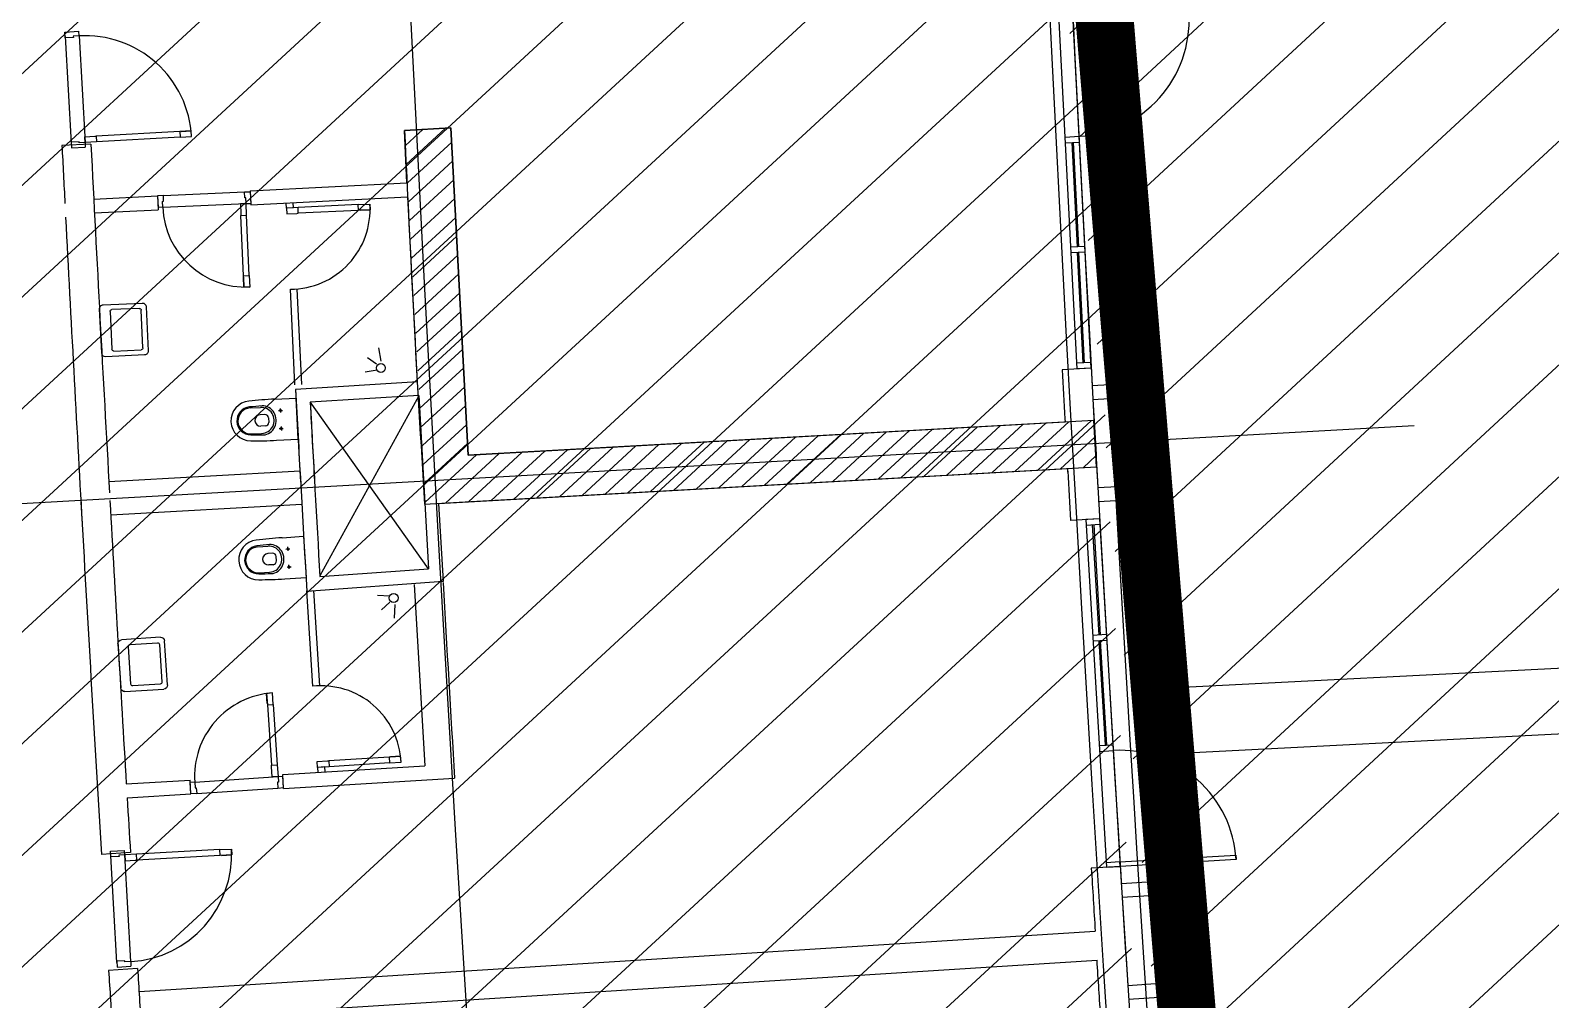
# Model space of a CAD drawing. Extents: x -678889171 to 586587, y -792238163 to 335485.
# Drawn here: x -678773490 to -678760389, y -792084600 to -792076252 of the extents above; entities that cross this region are included whole.
import ezdxf
from ezdxf.enums import TextEntityAlignment as Align

# ---------------------------------------------------------------- set-up
doc = ezdxf.new("R2010")
doc.units = 0
doc.header["$MEASUREMENT"] = 0
for name, color, linetype in [('A-FLOR-PATT', 252, 'Continuous'), ('A-SITE-PATT', 252, 'Continuous'), ('A-WALL', 252, 'Continuous')]:
    doc.layers.add(name, color=color, linetype=linetype)
for name, color, linetype, lineweight in [('BASEMENT3 LAYOUT$0$A-TABL-TEXT', 252, 'Continuous', 30), ('BASEMENT3 LAYOUT$0$HATCH7', 252, 'Continuous', 15), ('BASEMENT3 LAYOUT$0$TEXT6', 252, 'Continuous', 0)]:
    doc.layers.add(name, color=color, linetype=linetype, lineweight=lineweight)
doc.styles.add('Ground floor Towers$0$$Bas01-Rname$0$EN-SC', font='swissc.ttf')
doc.styles.add('Ground floor Towers$0$$Bas01-Rname$0$EN-SCL', font='swisscl.ttf')
doc.styles.add('Ground floor Towers$0$04-Ground Floor$0$V2-lower ground$0$LEVEL  FOR LICENSE LOWER GR$0$$LG- LEVEL$0$AR-SR', font='sarb.shx')

# ---------------------------------------------------------------- blocks, each defined once
blk = doc.blocks.new('A$C61C61320')
at = {"layer": 'BASEMENT3 LAYOUT$0$HATCH7'}
h = blk.add_hatch(dxfattribs=at)
h.set_pattern_fill('JIS_WOOD', color=256, scale=1000, style=0)
h.set_pattern_definition([(45, (-95575.72641586163, -175160.5677797335), (-499.9999991609842, 499.9999991609843), [])])
edge = h.paths.add_edge_path()
edge.add_line((-93671.42387769371, -154054.9431899884), (-93352.28011348587, -174711.9075518902))
edge.add_line((-93352.28011348587, -174711.9075518902), (-49398.28305342048, -174321.9428492732))
edge.add_arc((-49194.7644366367, -173977.2776182104), 400.2673467584944, 239.4389137010584, 436.7722825904112)
edge.add_line((-49103.17453308101, -173587.6300358392), (-49353.17453308101, -169321.0603725039))
edge.add_arc((765187.6152318742, -69570.4512780355), 820625.9088071947, 178.5717505264322, 186.9818142228341, ccw=False)
edge.add_line((-55183.34322072996, -49116.28952082794), (-86992.42594180122, -47875.38068783496))
edge.add_line((-86992.42594180116, -47875.38068783496), (-86999.8191618316, -136404.81269691))
edge.add_line((-86999.81916183163, -136404.81269691), (-87007.19406194473, -152784.6622732603))
edge.add_line((-87007.19406194473, -152784.6622732603), (-93671.42387769371, -154054.9431899884))
at = {"layer": 'BASEMENT3 LAYOUT$0$TEXT6'}
h = blk.add_hatch(dxfattribs=at)
h.set_pattern_fill('JIS_WOOD', color=256, scale=1000, style=0)
h.set_pattern_definition([(45, (-843775.3736575155, -469599.9160835323), (-499.9999991609842, 499.9999991609843), [])])
h.paths.add_polyline_path([(-48073.17453308101, -174366.9252005816), (-52827.70401773683, -137283.3745918828), (-21470.42890679266, -134427.2130430685), (-18376.25980977295, -161775.8762387046), (-18368.17453308101, -175467.8413407506), (-18518.17453308101, -176466.9552695606), (-18518.17453308101, -178386.9252005816), (-18368.17453308101, -183011.1167942794), (-18362.29752682254, -198446.5368052525), (-18168.17453308101, -202281.2411916029), (-18360.0892563893, -208926.9252005816), (-21225.79736915685, -208049.6763489796), (-45692.61271465314, -203035.1575495943), (-55544.17996463575, -201566.2036034855), (-64372.75623362488, -200382.3687026045), (-73244.07786642597, -199325.5838570178), (-82129.48166527948, -198394.9150768394), (-90383.39706973708, -197394.4851778569), (-93352.28011348587, -194591.9241360954), (-93352.28011348587, -177285.8004086108), (-93172.93907456682, -174906.1366184817), (-50378.17453308101, -174866.9252005816)])
at = {"layer": 'BASEMENT3 LAYOUT$0$A-TABL-TEXT', "const_width": 500}
blk.add_lwpolyline([(-93352.28011348587, -174516.9252005816), (-47927.38834524783, -174323.9099120742, -0.04910831258971037), (-55178.17453308101, -49001.92520058164), (-88972.05165299936, -47526.12244615683)], format="xyb", dxfattribs=at)
blk = doc.blocks.new('2')
at = {"layer": 'BASEMENT3 LAYOUT$0$A-TABL-TEXT', "const_width": 500}
blk.add_lwpolyline([(24568.57618810749, 57680.4355040497), (69993.46795634553, 57873.45079255712, -0.04910831258971037), (62742.68176851235, 183195.4355040497), (28948.804648594, 184671.2382584745)], format="xyb", dxfattribs=at)
blk = doc.blocks.new('GR')
at = {"layer": 'A-FLOR-PATT'}
for p, q in [((36059.7741112865, 103178.3410056841), (114175, 110350)), ((36003.08842770266, 103741.1044731623), (107418.7258324164, 110300.5037897862)), ((35263.65327770437, 106470.2642960502), (34985.76550942902, 109457.3663010448)), ((35383.1373579041, 106481.3798067812), (35105.24958962868, 109468.4818117758)), ((26428.88684001429, 109015.5684045918), (26548.33196231214, 109027.0950155083)), ((26433.68959456282, 108965.7996036344), (26428.88684001429, 109015.5684045918)), ((26552.17416595096, 108987.2799747423), (26548.33196231214, 109027.0950155083)), ((26432.72904365305, 108975.7533638258), (26521.09972734595, 108060.0074262083)), ((26503.36591590319, 108972.5234600023), (26433.68959456282, 108965.7996036344)), ((26552.17416595096, 108987.2799747423), (26502.40536499348, 108982.4772201938)), ((26502.40536499348, 108982.4772201938), (26503.36591590319, 108972.5234600023)), ((26552.17416595096, 108987.2799747423), (26640.54484964387, 108071.5340371247)), ((35078.39476552104, 108461.6656327133), (35197.87884572069, 108472.7811434443)), ((35083.02622832562, 108411.8805992967), (35202.51030852529, 108422.9961100277)), ((35136.66621332106, 108416.8706852382), (35220.03254380572, 107520.7400837177)), ((35148.61462134099, 108417.9822363112), (35231.98095182621, 107521.851634786)), ((27551.48803271292, 108209.6735217751), (27451.95043079797, 108200.0680126781)), ((27551.48803271292, 108209.6735217751), (27464.89031904691, 108201.3167288607)), ((27464.89031904691, 108201.3167288607), (27551.48803271292, 108209.6735217751)), ((27556.29078726145, 108159.9047208176), (27551.48803271292, 108209.6735217751)), ((29785.9862256381, 108326.2561143115), (29387.60860885729, 108287.7536707802)), ((29387.60860885731, 108287.7536707802, -6.574195595121094e-08), (29785.98622563809, 108326.2561143115, -6.574195595121094e-08)), ((29426.81572350892, 107836.536835523, -6.574195595121094e-08), (29387.60860885731, 108287.7536707802, -6.574195595121094e-08)), ((29400.01936730742, 108158.8209815163), (29544.06889807031, 108302.8752619454)), ((29415.54157734607, 107997.5640936592), (29739.75472030637, 108321.7879267216)), ((30050.09049517862, 105513.6179997348), (29785.9862256381, 108326.2561143115)), ((29785.98622563809, 108326.2561143115, -6.574195595121094e-08), (30050.09049517861, 105513.6179997348, -6.574195595121094e-08)), ((26589.81549777669, 108076.6850427677), (26520.13917643631, 108069.9611863998)), ((26590.77604868639, 108066.7312825762), (26589.81549777669, 108076.6850427677)), ((26635.74209509534, 108121.3028380822), (26722.33980876135, 108129.6596309966)), ((26640.54484964387, 108071.5340371247), (26635.74209509534, 108121.3028380822)), ((26740.08245155882, 108081.1395462218), (26640.54484964387, 108071.5340371247)), ((26722.33980876135, 108129.6596309966), (26735.27969701029, 108130.9083471793)), ((27451.95043079797, 108200.0680126781), (26735.27969701029, 108130.9083471793)), ((26735.27969701029, 108130.9083471793), (26740.08245155882, 108081.1395462218)), ((27456.7531853465, 108150.2992117206), (26740.08245155882, 108081.1395462218)), ((27451.95043079797, 108200.0680126781), (27456.7531853465, 108150.2992117206)), ((27456.7531853465, 108150.2992117206), (27556.29078726145, 108159.9047208176)), ((29431.06378738477, 107836.307205802), (29797.57571581882, 108202.8312190328)), ((26692.03176381005, 108058.4110659166), (26442.91047217847, 108037.3923786434)), ((26520.13917643631, 108069.9611863998), (26524.94193098484, 108020.1923854423)), ((26524.94193098484, 108020.1923854423), (26644.38705328269, 108031.7189963588)), ((26640.54484964387, 108071.5340371247), (26590.77604868639, 108066.7312825762)), ((26640.54484964387, 108071.5340371247), (26644.38705328269, 108031.7189963588)), ((29446.58599742348, 107675.0503179449), (29812.75024514843, 108041.2266390027)), ((28079.91170145353, 107712.1340605966, -6.574195595121094e-08), (29426.81572350892, 107836.536835523, -6.574195595121094e-08)), ((29462.10820746215, 107513.7934300878), (29827.92477447799, 107879.6220589726)), ((27333.44777352915, 107642.7751994157, -1.314839119024219e-07), (28030.98802853487, 107701.4061864972, -1.314839119024219e-07)), ((28030.98802853487, 107701.4061864972, -1.314839119024219e-07), (28080.81233246386, 107705.5941141459, -1.314839119024219e-07)), ((28035.17595618355, 107651.5818825683, -1.314839119024219e-07), (28030.98802853487, 107701.4061864972, -1.314839119024219e-07)), ((28079.91170145353, 107712.1340605966, -6.574195595121094e-08), (28090.8610888375, 107592.634610541, -6.574195595121094e-08)), ((28080.81233246386, 107705.5941141459, -1.314839119024219e-07), (28089.18818776121, 107605.945506288, -1.314839119024219e-07)), ((28090.8610888375, 107592.634610541, -6.574195595121094e-08), (29437.38555479322, 107717.0023288997, -6.574195595121094e-08)), ((29437.38555479322, 107717.0023288997, -6.574195595121094e-08), (29585.14027312347, 106128.5357842902, -6.574195595121094e-08)), ((29477.63041750086, 107352.5365422306), (29843.09930380766, 107718.0174789425)), ((26735.30498818425, 107587.9434697481, -6.574195595121094e-08), (27283.30210892616, 107638.5575902464, -6.574195595121094e-08)), ((27283.30210892617, 107638.5575902464, -6.574195595121094e-08), (27294.25149631013, 107519.0581401908, -6.574195595121094e-08)), ((27333.44777352917, 107642.7751994157, -1.314839119024219e-07), (27283.62346960018, 107638.587271767, -1.314839119024219e-07)), ((27283.62346960018, 107638.587271767, -1.314839119024219e-07), (27291.99932489753, 107538.9386639091, -1.314839119024219e-07)), ((27327.67084039204, 107592.113309957, -1.314839119024219e-07), (27337.63570117783, 107592.9508954867, -1.314839119024219e-07)), ((27331.85876804072, 107542.289006028, -1.314839119024219e-07), (27327.67084039204, 107592.113309957, -1.314839119024219e-07)), ((27331.85876804072, 107542.289006028, -1.314839119024219e-07), (28049.32874461803, 107602.595164169, -1.314839119024219e-07)), ((27337.63570117783, 107592.9508954867, -1.314839119024219e-07), (27333.44777352917, 107642.7751994157, -1.314839119024219e-07)), ((28049.32874461803, 107602.595164169, -1.314839119024219e-07), (27999.50444068905, 107598.4072365203, -1.314839119024219e-07)), ((27999.50444068905, 107598.4072365203, -1.314839119024219e-07), (28006.79143479775, 107511.7129476839, -1.314839119024219e-07)), ((28045.14081696935, 107652.419468098, -1.314839119024219e-07), (28035.17595618355, 107651.5818825683, -1.314839119024219e-07)), ((28049.32874461803, 107602.595164169, -1.314839119024219e-07), (28045.14081696935, 107652.419468098, -1.314839119024219e-07)), ((28049.32874461803, 107602.595164169, -1.314839119024219e-07), (28089.18818776121, 107605.945506288, -1.314839119024219e-07)), ((28057.70459991539, 107502.9465563111, -1.314839119024219e-07), (28049.32874461803, 107602.595164169, -1.314839119024219e-07)), ((28397.66649954353, 107577.7635224071), (28393.85044802766, 107620.6193195026)), ((28497.27239988398, 107586.6328300095), (28397.66649954345, 107577.7635224071)), ((28457.4300397481, 107583.0851069685), (28397.66649954353, 107577.7635224071)), ((28397.66649954345, 107577.7635224071), (28402.10115334464, 107527.9605722368)), ((28457.4300397481, 107583.0851069685), (28453.596475136, 107626.1375831957)), ((29015.22308165469, 107632.7532295418), (28497.27239988398, 107586.6328300095)), ((28501.70705368517, 107536.8298798392), (28497.27239988398, 107586.6328300095)), ((29019.65773545588, 107582.9502793716), (28501.70705368517, 107536.8298798392)), ((29015.22308165469, 107632.7532295418), (29114.82898199522, 107641.6225371442)), ((29019.65773545588, 107582.9502793716), (29015.22308165469, 107632.7532295418)), ((29119.26363579641, 107591.8195869739), (29019.65773545588, 107582.9502793716)), ((29119.26363579641, 107591.8195869739), (29032.60650250014, 107584.1032893599)), ((29032.60650250014, 107584.1032893599), (29119.26363579641, 107591.8195869739)), ((29114.82898199522, 107641.6225371442), (29119.26363579641, 107591.8195869739)), ((29493.15262753953, 107191.2796543734), (29858.27383313733, 107556.4128989124)), ((26746.3543616877, 107468.4532546124, -6.574195595121094e-08), (27294.25149631013, 107519.0581401908, -6.574195595121094e-08)), ((27331.85876804072, 107542.289006028, -1.314839119024219e-07), (27291.99932489753, 107538.9386639091, -1.314839119024219e-07)), ((28006.79143479775, 107511.7129476839, -1.314839119024219e-07), (28007.88029598641, 107498.7586286624, -1.314839119024219e-07)), ((28007.88029598641, 107498.7586286624, -1.314839119024219e-07), (28057.70459991539, 107502.9465563111, -1.314839119024219e-07)), ((28051.43474353267, 106980.585867801, -1.314839119024219e-07), (28007.88029598641, 107498.7586286624, -1.314839119024219e-07)), ((28101.25904746166, 106984.7737954497, -1.314839119024219e-07), (28057.70459991539, 107502.9465563111, -1.314839119024219e-07)), ((28402.10115334464, 107527.9605722368), (28488.75828664091, 107535.6768698509)), ((28488.75828664091, 107535.6768698509), (28501.70705368517, 107536.8298798392)), ((35285.87663944011, 107526.8655085202), (35166.39255923589, 107515.749997838)), ((35290.50810222436, 107477.0804751017), (35171.02402202015, 107465.9649644196)), ((35312.66179989751, 106525.0394153862), (35224.66400661031, 107470.9550503012)), ((35324.61020791793, 106526.1509664544), (35236.61241463074, 107472.0666013694)), ((29508.67483757823, 107030.0227665163), (29873.44836246691, 107394.8083188822)), ((29524.19704761697, 106868.7658786592), (29888.62289179652, 107233.2037388522)), ((29539.71925765561, 106707.508990802), (29903.79742112613, 107071.5991588221)), ((28051.43474353268, 106980.585867801, -1.314839119024219e-07), (28101.25904746167, 106984.7737954497, -1.314839119024219e-07)), ((28059.81059883004, 106880.937259943, -1.314839119024219e-07), (28051.43474353268, 106980.585867801, -1.314839119024219e-07)), ((28059.81059883004, 106880.937259943, -1.314839119024219e-07), (28052.52360472134, 106967.6315487795, -1.314839119024219e-07)), ((28052.52360472134, 106967.6315487795, -1.314839119024219e-07), (28059.81059883004, 106880.937259943, -1.314839119024219e-07)), ((28101.25904746167, 106984.7737954497, -1.314839119024219e-07), (28109.63490275903, 106885.1251875917, -1.314839119024219e-07)), ((29555.24146769429, 106546.2521029448), (29918.97195045574, 106909.9945787919)), ((28109.63490275903, 106885.1251875917, -1.314839119024219e-07), (28059.81059883004, 106880.937259943, -1.314839119024219e-07)), ((28532.80274027825, 106060.1290541344), (28459.77327628292, 106880.2793791427)), ((28592.55083567188, 106065.6240901473), (28519.53681648726, 106885.6009637041)), ((29570.76367773302, 106384.9952150878), (29934.14647978536, 106748.3899987618)), ((29586.28588777169, 106223.7383272305), (29949.321009115, 106586.7854187317)), ((35378.50589512441, 106531.1648401507), (35259.02181492019, 106520.0493294686)), ((29266.81429183883, 106292.4305551706), (29243.5055008905, 106407.6986704648)), ((29601.80809781046, 106062.4814393735), (29964.49553844464, 106425.1808387017)), ((35383.13735300675, 106481.3798580308), (35134.21143195905, 106458.2222037415)), ((35383.13735300675, 106481.3798580308), (35134.21143195905, 106458.2222037415)), ((35383.13735790865, 106481.3798067322), (35263.65327770437, 106470.2642960502)), ((29226.88872024248, 106266.0179029727), (29148.7079810462, 106318.581536964)), ((29617.33030784913, 105901.2245515163), (29979.67006777422, 106263.5762586715)), ((35397.17102948324, 106332.5184212635), (35795.52352485503, 106371.0184368517)), ((35397.17102948324, 106332.5184212635), (35795.52352485503, 106371.0184368517)), ((29590.67378829485, 106129.1069201652), (28539.1492731598, 106020.5749372421)), ((29590.67378829485, 106129.1069201652), (28539.1492731598, 106020.5749372421)), ((29234.67118095614, 106214.3100779879), (29132.20639827359, 106193.5902961731)), ((35408.71501259317, 106213.07497668), (35687.53631527862, 106240.0225284701)), ((35408.71501259317, 106213.07497668), (35687.53631527862, 106240.0225284701)), ((-9155, 101525), (38185, 106100)), ((29602.20324763304, 106009.639192696), (28669.80686526233, 105914.4884632631)), ((29602.20324763304, 106009.639192696), (28669.80686526233, 105914.4884632631)), ((29601.94476462831, 106009.1605215267), (28813.82274949027, 104424.8249235057)), ((29602.20324763305, 106009.639192696), (29745.61737214701, 104523.5886295173)), ((29632.8525178878, 105739.9676636592), (29994.84459710383, 106101.9716786414)), ((35425.04587316516, 106033.0972756939), (30050.09049517862, 105513.6179997348)), ((30050.09049517861, 105513.6179997348, -6.574195595121094e-08), (35177.29212041911, 106009.1523438681, -6.574195595121094e-08)), ((34567.7037750388, 105548.3729536198), (35012.54610699933, 105993.2299531225)), ((34763.38959727486, 105567.2856183959), (35208.23192923539, 106012.1426178986)), ((34959.07541951089, 105586.198283172), (35403.91775147145, 106031.0552826748)), ((35174.82761217491, 106034.7466959608), (35177.30117335649, 106009.1532188174, -6.574195595121094e-08)), ((35174.82761217491, 106034.7466959608), (35177.30117335649, 106009.1532188174, -6.574195595121094e-08)), ((35463.52581686483, 105634.9524604157), (35425.04587316516, 106033.0972756939)), ((28155.39854955646, 105844.7027794083), (28243.51392792639, 105852.9308338014)), ((28363.6789135874, 105928.9818971862), (28547.21400450445, 105945.1190223335)), ((28414.97787745545, 105850.6740293318), (28418.04338841797, 105815.8085357524)), ((28578.30704426714, 105591.483301742), (28547.21400450445, 105945.1190223335)), ((29745.70069580216, 104522.7252336344), (28669.52194577002, 105917.4741472518)), ((29648.37472792651, 105578.710775802), (30010.0191264335, 105940.3670986113)), ((33197.90301938649, 105415.9843001868), (33642.74535134697, 105860.8412996894)), ((33393.58884162255, 105434.8969649629), (33838.43117358306, 105879.7539644656)), ((33589.27466385861, 105453.8096297391), (34034.11699581909, 105898.6666292417)), ((33784.96048609467, 105472.7222945152), (34229.80281805512, 105917.5792940179)), ((33980.6463083307, 105491.6349592913), (34425.48864029121, 105936.491958794)), ((34176.33213056668, 105510.5476240675), (34621.17446252721, 105955.4046235702)), ((34372.01795280274, 105529.4602888436), (34816.86028476327, 105974.3172883463)), ((35154.76124174692, 105605.1109479482), (35438.94337143385, 105889.3024478166)), ((28284.12497193088, 105793.5937814407), (28245.1890975253, 105790.170386629)), ((28316.63726153828, 105766.3366534833), (28320.0706338163, 105727.2873006743)), ((28399.07788614698, 105831.7085270609), (28433.94337972643, 105834.7740380234)), ((29663.89693796524, 105417.4538879449), (30025.19365576311, 105778.7625185812)), ((31828.10226373424, 105283.5956467537), (32272.94459569463, 105728.4526462563)), ((32023.78808597027, 105302.5083115299), (32468.63041793072, 105747.3653110325)), ((32219.4739082063, 105321.420976306), (32664.31624016669, 105766.2779758086)), ((32415.15973044233, 105340.3336410822), (32860.00206240278, 105785.1906405848)), ((32610.84555267839, 105359.2463058583), (33055.68788463881, 105804.1033053609)), ((32806.53137491443, 105378.1589706344), (33251.3737068749, 105823.0159701371)), ((33002.21719715052, 105397.0716354107), (33447.05952911099, 105841.9286349133)), ((35350.44706398295, 105624.0236127244), (35454.52299563427, 105728.1029760142)), ((28174.98054660393, 105621.9875450871), (28263.17978994279, 105629.2617638647)), ((28292.81350585893, 105694.7750110669), (28253.87763145336, 105691.3516162553)), ((28394.77195335009, 105575.3461765947), (28578.30704426714, 105591.483301742)), ((28412.65372040957, 105677.3041983519), (28447.51921398901, 105680.3697093144)), ((28428.55371171803, 105696.2697006229), (28431.61922268055, 105661.4042070434)), ((29679.41914800394, 105256.1970000877), (30040.36818509272, 105617.1579385511)), ((29811.63696805874, 105088.7080880436), (35215.7725381105, 105611.0075744003)), ((30088.57043887835, 105115.4731844568), (35463.52581686483, 105634.9524604157)), ((30458.30150808199, 105151.2069933207), (30903.14384004232, 105596.0639928232)), ((30653.98733031796, 105170.1196580969), (31098.82966227832, 105614.9766575994)), ((30849.67315255405, 105189.032322873), (31294.51548451438, 105633.8893223756)), ((31045.35897479008, 105207.9449876492), (31490.20130675047, 105652.8019871518)), ((31241.04479702609, 105226.8576524253), (31685.88712898648, 105671.7146519279)), ((31436.73061926212, 105245.7703172014), (31881.57295122251, 105690.627316704)), ((31632.41644149821, 105264.6829819776), (32077.25877345863, 105709.5399814802)), ((35219.09748170874, 105576.7350657775), (35215.78499221037, 105611.0087780655)), ((29694.94135804256, 105094.9401122306), (30120.40055109808, 105520.4133337187)), ((29871.24404137395, 105094.4689989924), (30316.08637333414, 105539.3259984948)), ((30066.92986360981, 105113.3816637684), (30511.77219557017, 105558.2386632709)), ((30262.61568584593, 105132.2943285446), (30707.45801780629, 105577.1513280472)), ((35481.82690562273, 105456.5998276516), (35760.64820830803, 105483.5473794416)), ((35493.37088873266, 105337.1563830682), (35891.72338410432, 105375.6563986563)), ((28606.52856652579, 105317.4067694867), (26964.60089122119, 105158.7663650562)), ((29690.42617686573, 105076.9932942232), (30088.57043887835, 105115.4731844568)), ((29811.63696805874, 105088.7080880436), (29876.40842678624, 104417.5492112864)), ((30088.57043887835, 105115.4731844568), (30088.57043887835, 105115.4731844568)), ((35508.10383711057, 105188.3747695225), (35259.34931575403, 105163.4435509586)), ((35508.10722188755, 105188.375099106), (35388.70592204535, 105176.4030651944)), ((35388.70592204535, 105176.4030651944), (35688.0067686129, 102191.3705690155)), ((35513.09556935068, 105138.624557505), (35393.69426950854, 105126.6525235935)), ((35447.29709190009, 105132.0271284619), (35542.07569331314, 104186.7668380052)), ((35459.23722188431, 105133.224331853), (35554.01582329737, 104187.9640413963)), ((35508.10722189246, 105188.3750990571), (35807.40806845992, 102203.3426028782)), ((28634.01387575454, 105033.0213907201), (26992.095546265, 104874.2842868806)), ((28475.57392787167, 104739.3031858405), (28658.80237824734, 104758.6130635946)), ((28658.80237824734, 104758.6130635946), (28696.00868304717, 104405.5681785118)), ((28268.7827680875, 104651.433418745), (28356.74261354216, 104661.1846428715)), ((28398.37411423512, 104602.559044128), (28359.50329179072, 104598.4625687822)), ((28435.46150252987, 104536.8843486245), (28431.35308802803, 104575.8684598787)), ((28512.65043762604, 104642.656777639), (28547.45767981731, 104646.3250048728)), ((28531.88817233857, 104627.0872701602), (28528.21994510478, 104661.8945123515)), ((28292.2148209295, 104429.0902850378), (28380.27502021318, 104437.8892671659)), ((28408.7709182806, 104503.9053748316), (28369.90009583619, 104499.8088994858)), ((28528.8954439471, 104488.5104193634), (28563.70268613836, 104492.1786465972)), ((28548.13317865962, 104472.9409118847), (28544.46495142584, 104507.7481540759)), ((29876.40842678624, 104417.5492112864), (28706.86311826832, 104285.9319254719)), ((28814.51862858527, 104417.7189515493), (29745.61737214701, 104523.5886295173)), ((28512.78023267151, 104386.2583007576), (28696.00868304717, 104405.5681785118)), ((28703.88942380274, 104289.9269839634), (28789.27648609247, 103470.9709974683)), ((28763.58399203189, 104295.975855584), (28848.95299603472, 103477.1930679528)), ((29422.29390705055, 104273.0126531889), (29317.75763613962, 104273.7261745083)), ((29424.55792042754, 104220.7714807017), (29357.89053853534, 104154.2085496417)), ((29468.80273428764, 104202.4937371344), (29468.0000559862, 104084.8952939199)), ((35607.87417115062, 104193.3642670871), (35488.47287130848, 104181.3922331756)), ((35612.86251861373, 104143.6137254862), (35493.46121877159, 104131.6416915747)), ((35636.85429472839, 103241.5065475265), (35547.06404075593, 104137.0162964022)), ((35648.79442471306, 103242.7037509129), (35559.00417074021, 104138.2134997934)), ((28446.54677080643, 103399.1607980992, -1.314839119024219e-07), (28396.84263720692, 103393.7294904187, -1.314839119024219e-07)), ((28396.84263720692, 103393.7294904187, -1.314839119024219e-07), (28406.29311257094, 103307.2442979556, -1.314839119024219e-07)), ((28406.29311257094, 103307.2442979556, -1.314839119024219e-07), (28396.84263720692, 103393.7294904187, -1.314839119024219e-07)), ((28396.84263720692, 103393.7294904187, -1.314839119024219e-07), (28407.70525256786, 103294.3212232197, -1.314839119024219e-07)), ((28457.40938616737, 103299.7525309002, -1.314839119024219e-07), (28446.54677080643, 103399.1607980992, -1.314839119024219e-07)), ((28407.70525256786, 103294.3212232197, -1.314839119024219e-07), (28457.40938616737, 103299.7525309002, -1.314839119024219e-07)), ((28407.70525256785, 103294.3212232197, -1.314839119024219e-07), (28464.19085244474, 102777.3982337848, -1.314839119024219e-07)), ((28457.40938616736, 103299.7525309002, -1.314839119024219e-07), (28513.89498604425, 102782.8295414653, -1.314839119024219e-07)), ((35583.25147231449, 103236.1319426781), (35702.65277216153, 103248.1039765408)), ((35588.23981975728, 103186.3814010751), (35707.64111960432, 103198.3534349378)), ((29473.36480160004, 102888.5277141884), (28956.16838210083, 102834.603103323)), ((29478.54986033708, 102838.7972892365), (28961.35344083789, 102784.8726783712)), ((29572.82565150374, 102898.8978316625), (29473.36480160004, 102888.5277141884)), ((29473.36480160004, 102888.5277141884), (29478.54986033709, 102838.7972892365)), ((29478.54986033709, 102838.7972892365), (29578.01071024079, 102849.1674067106)), ((29572.82565150374, 102898.8978316625), (29486.2947120875, 102889.87582946)), ((29486.2947120875, 102889.87582946), (29572.82565150374, 102898.8978316625)), ((29578.01071024079, 102849.1674067106), (29572.82565150374, 102898.8978316625)), ((28464.19085244474, 102777.3982337848, -1.314839119024219e-07), (28513.89498604425, 102782.8295414653, -1.314839119024219e-07)), ((28465.60299244166, 102764.4751590489, -1.314839119024219e-07), (28464.19085244474, 102777.3982337848, -1.314839119024219e-07)), ((28475.05346780568, 102677.9899665858, -1.314839119024219e-07), (28465.60299244166, 102764.4751590489, -1.314839119024219e-07)), ((28513.89498604425, 102782.8295414653, -1.314839119024219e-07), (28524.75760140519, 102683.4212742662, -1.314839119024219e-07)), ((28563.61371120992, 102701.1512200018, -6.574195595121094e-08), (29783.56722272883, 102824.2905471359, -6.574195595121094e-08)), ((28575.75201024178, 102581.7666760093, -6.574195595121094e-08), (30044.34277745601, 102730.00288108, -6.574195595121094e-08)), ((28856.70753219714, 102824.2329858489), (28943.23847161335, 102833.2549880514)), ((28861.89259093419, 102774.5025608971), (28856.70753219714, 102824.2329858489)), ((28961.35344083789, 102784.8726783712), (28861.89259093419, 102774.5025608971)), ((28921.56910087676, 102780.7246313817), (28861.89259093429, 102774.5025608972)), ((28861.89259093429, 102774.5025608972), (28866.3543712988, 102731.7091722741)), ((28921.56910087676, 102780.7246313817), (28926.05135779631, 102737.7348500396)), ((28943.23847161335, 102833.2549880514), (28956.16838210083, 102834.603103323)), ((28956.16838210083, 102834.603103323), (28961.35344083789, 102784.8726783712)), ((27220.21057930059, 102565.5511695315, -6.574195595121094e-08), (27767.65799012631, 102620.8092635277, -6.574195595121094e-08)), ((27779.79628915818, 102501.4247195352, -6.574195595121094e-08), (27767.65799012631, 102620.8092635277, -6.574195595121094e-08)), ((27809.01807757224, 102605.2104436675, -1.314839119024219e-07), (27769.25477069262, 102600.8653975231, -1.314839119024219e-07)), ((27780.11738605356, 102501.4571303241, -1.314839119024219e-07), (27769.25477069262, 102600.8653975231, -1.314839119024219e-07)), ((27809.01807757224, 102605.2104436675, -1.314839119024219e-07), (28524.75760140519, 102683.4212742662, -1.314839119024219e-07)), ((27809.01807757224, 102605.2104436675, -1.314839119024219e-07), (27814.4493852527, 102555.506310068, -1.314839119024219e-07)), ((27829.82151965307, 102506.8884380046, -1.314839119024219e-07), (28525.67939004621, 102582.9267455312, -1.314839119024219e-07)), ((28524.75760140519, 102683.4212742662, -1.314839119024219e-07), (28475.05346780568, 102677.9899665858, -1.314839119024219e-07)), ((28530.18890908566, 102633.7171406667, -1.314839119024219e-07), (28520.24808236575, 102632.6308791306, -1.314839119024219e-07)), ((28520.24808236575, 102632.6308791306, -1.314839119024219e-07), (28525.67939004621, 102582.9267455312, -1.314839119024219e-07)), ((28524.75760140518, 102683.4212742662, -1.314839119024219e-07), (28564.5209082848, 102687.7663204106, -1.314839119024219e-07)), ((28524.75760140518, 102683.4212742662, -1.314839119024219e-07), (28530.18890908566, 102633.7171406667, -1.314839119024219e-07)), ((28525.67939004621, 102582.9267455312, -1.314839119024219e-07), (28575.38352364574, 102588.3580532116, -1.314839119024219e-07)), ((28575.75201024178, 102581.7666760093, -6.574195595121094e-08), (28563.61371120992, 102701.1512200018, -6.574195595121094e-08)), ((28575.38352364574, 102588.3580532116, -1.314839119024219e-07), (28564.5209082848, 102687.7663204106, -1.314839119024219e-07)), ((27232.24897428336, 102446.1565414521, -6.574195595121094e-08), (27779.79628915817, 102501.4247195352, -6.574195595121094e-08)), ((27829.82151965308, 102506.8884380046, -1.314839119024219e-07), (27780.11738605356, 102501.4571303241, -1.314839119024219e-07)), ((27814.4493852527, 102555.506310068, -1.314839119024219e-07), (27824.39021197261, 102556.5925716041, -1.314839119024219e-07)), ((27824.39021197261, 102556.5925716041, -1.314839119024219e-07), (27829.82151965308, 102506.8884380046, -1.314839119024219e-07)), ((35803.46413539203, 102243.147695547), (36798.59940800762, 102341.6657248738)), ((36798.59940800762, 102341.6657248738), (36802.54012913308, 102301.8603142238)), ((35807.40823999571, 102203.3426270384), (35558.65366416425, 102178.4114030148)), ((35683.93765406286, 102232.4241405851), (35803.33895390995, 102244.3961744478)), ((35688.0067686129, 102191.3705690155), (35807.40806845993, 102203.3426028781)), ((35807.40485651752, 102203.342284897), (35803.46413539203, 102243.147695547)), ((36802.54012913308, 102301.8603142238), (35807.40485651752, 102203.342284897)), ((36220.57646020211, 102095.9291647476), (35822.71768487268, 102054.5950835812)), ((27279.87470131042, 101976.1096064365), (27031.33911863364, 101949.0306976256)), ((27108.55834589027, 101981.6219685721), (27228.00011023205, 101993.1833236349)), ((27113.37557716648, 101931.8545667629), (27108.55834589027, 101981.6219685721)), ((27201.04918639333, 101026.087853837), (27112.41213091117, 101941.8080471248)), ((27183.04993969914, 101938.5986905496), (27113.37557716648, 101931.8545667629)), ((27231.85389525301, 101953.3694021876), (27182.0864934439, 101948.5521709114)), ((27182.0864934439, 101948.5521709114), (27183.04993969914, 101938.5986905496)), ((27231.85389525301, 101953.3694021876), (27228.00011023205, 101993.1833236349)), ((27331.38869887124, 101963.0038647401), (27231.85389525301, 101953.3694021876)), ((27231.85389525301, 101953.3694021876), (27236.67112652922, 101903.6020003785)), ((27320.49095073518, 101037.6492088999), (27231.85389525301, 101953.3694021876)), ((28048.03928492251, 102032.3719951174), (27331.38869887124, 101963.0038647401)), ((27336.20593014745, 101913.2364629309), (27331.38869887124, 101963.0038647401)), ((28052.85651619872, 101982.6045933083), (27336.20593014745, 101913.2364629309)), ((28048.03928492251, 102032.3719951174), (28147.57408854074, 102042.0064576698)), ((28052.85651619872, 101982.6045933083), (28048.03928492251, 102032.3719951174)), ((28152.39131981694, 101992.2390558607), (28052.85651619872, 101982.6045933083)), ((28152.39131981694, 101992.2390558607), (28065.79604066908, 101983.8570734401)), ((28065.79604066908, 101983.8570734401), (28152.39131981694, 101992.2390558607)), ((28147.57408854074, 102042.0064576698), (28152.39131981694, 101992.2390558607)), ((36113.53140414727, 101964.1622439403), (35835.03030237078, 101935.2283913786)), ((27236.67112652922, 101903.6020003785), (27323.26640567708, 101911.9839827991)), ((27323.26640567708, 101911.9839827991), (27336.20593014745, 101913.2364629309)), ((27402.41262853525, 100782.5644459676), (35614.43114629102, 101637.7031549916)), ((27428.30576574191, 100533.9089705692), (35640.32428349768, 101389.0476795932)), ((36192.06613103021, 101208.2308339081), (35913.56502925383, 101179.2969813464)), ((27269.76010267083, 101042.7854579855), (27200.08574013816, 101036.0413341989)), ((27200.08574013816, 101036.0413341989), (27204.90297141437, 100986.2739323898)), ((27270.72354892606, 101032.8319776237), (27269.76010267083, 101042.7854579855)), ((27320.49095073518, 101037.6492088999), (27270.72354892606, 101032.8319776237)), ((27320.49095073518, 101037.6492088999), (27324.34473575615, 100997.8352874526)), ((36323.91162715352, 101101.2825725999), (35926.05285182421, 101059.9484914335)), ((27381.88752815891, 100981.3063370734), (27133.44212295278, 100953.3804929505)), ((27204.90297141437, 100986.2739323898), (27324.34473575615, 100997.8352874526))]:
    blk.add_line(p, q, dxfattribs=at)
at = {"layer": 'A-FLOR-PATT', "extrusion": (-4.214495431563181e-17, -3.676727559596589e-18, -1)}
for p, q in [((26857.47613229061, 106265.9686019621), (26824.45174560143, 106644.514808045)), ((26854.9389649597, 106680.8298603485), (27188.95032326819, 106709.9690250743)), ((27165.0012653725, 106663.0059135726), (26931.19331455661, 106642.6084982646)), ((27211.32665075921, 106324.8846575287), (27183.15879152424, 106647.7623038937)), ((27225.26537557156, 106679.4818057159), (27258.28976226074, 106300.935599633)), ((26915.94970487751, 106624.4509721131), (26944.11756411247, 106301.5733257481)), ((27227.80254290253, 106264.6205473295), (26893.79118459404, 106235.4813826038)), ((26962.2750902641, 106286.3297160689), (27196.08304108004, 106306.727131377))]:
    blk.add_line(p, q, dxfattribs=at)
at = {"layer": 'A-FLOR-PATT', "extrusion": (-4.206902114309712e-17, -4.462393962419379e-18, -1)}
for p, q in [((27098.99093591364, 103767.0598818662), (27139.07218246185, 103389.1957079478)), ((27462.20487708028, 103839.3032247442), (27128.79531185806, 103803.9374189664)), ((27205.74949175993, 103767.1454015218), (27439.13618741545, 103791.9014655662)), ((27457.57495596551, 103776.9992775942), (27491.76190155069, 103454.7033645458)), ((27539.16366072849, 103431.6346748812), (27499.08241418027, 103809.4988487996)), ((27225.0342493729, 103426.4107199236), (27190.84730378771, 103748.7066329719)), ((27175.94971956185, 103359.3913320033), (27509.35928478406, 103394.757137781)), ((27476.85971357848, 103436.2645959959), (27243.47301792284, 103411.5085319515))]:
    blk.add_line(p, q, dxfattribs=at)
at = {"layer": 'A-FLOR-PATT'}
for centre, radius in [((29266.6709230437, 106234.3363618094), 38.2464158643079), ((28416.5106329367, 105833.2412825422), 7.499999999999994), ((28430.08646719929, 105678.8369538332), 7.499999999999994), ((28530.05405872167, 104644.4908912559), 7.499999999999994), ((28546.29906504273, 104490.3445329803), 7.499999999999994), ((29457.53655255008, 104259.4852190064), 38.2464158643079)]:
    blk.add_circle(centre, radius, dxfattribs=at)
for centre, radius, start, end in [((632160.654919429, 163506.251165366), 618245.8226879981, 171.0764646735087, 189.9103746877842), ((632160.654919429, 163506.251165366), 613595.8226879981, 171.0737824436527, 189.9862451256833), ((632160.654919429, 163506.251165366), 605195.8226879981, 171.0737824436527, 190.1263033448895), ((632160.6549194276, 163506.2511653661), 599695.8226879967, 171.0616030214717, 190.2201678661017), ((632160.6549194327, 163506.2511653659), 599145.8226880017, 171.0631954506245, 190.2296506374575), ((632160.654919429, 163506.251165366), 599345.8226879981, 177.29999390148, 189.341260597947), ((632160.654919429, 163506.251165366), 599495.8226879981, 183.8845870410494, 189.3243741414251), ((35105.24638268846, 109468.4815093763), 999.9999999999947, 275.3867966199022, 5.386796620356382), ((26640.54484964387, 108071.5340371247), 919.9999999997044, 5.512049805877868, 95.51204980604531), ((217000.4373449935, 124362.4880434599), 188300.2139975603, 184.8971627235242, 185.8784767542144), ((631655.877754567, 163465.2664850723), 607745.8226879978, 185.2327837118892, 185.2798481860191), ((631655.877754567, 163465.2664850723), 607495.8226879978, 185.2329524819523, 185.5164669582527), ((28431.80735270375, 107567.056852643, -3.542665253086035e-08), 687.0797532929839, 272.3712914637506, 6.230324982491466), ((631655.877754567, 163465.2664850723), 607745.8226879978, 185.2911612946251, 185.5400375425206), ((28049.32874461803, 107602.595164169, -1.314839119024219e-07), 719.9999999997044, 184.8046406132299, 274.804640612797), ((632160.6549194291, 163506.251165366), 599745.8226879981, 185.4582463820062, 185.4988881055447), ((632160.6549194291, 163506.251165366), 599745.8226879981, 185.4582463819609, 185.4988881058348), ((632160.6549194291, 163506.251165366), 599495.8226879981, 185.4583061408059, 185.4725963649711), ((632160.6549194291, 163506.251165366), 599495.8226879981, 185.4583061411091, 185.4725963651879), ((632160.6549194291, 163506.251165366), 599095.8226879981, 185.4725644591205, 185.5682017994362), ((632160.6549194291, 163506.251165366), 599095.8226879981, 185.4725644592158, 185.5682017998155), ((632160.6549194291, 163506.251165366), 599495.8226879981, 185.4840651611573, 185.5567008555156), ((632160.6549194291, 163506.251165366), 599495.8226879981, 185.4840651614247, 185.5567008558567), ((632160.6549194291, 163506.251165366), 599215.8226879981, 185.4840481906465, 185.5567178260264), ((632160.6549194291, 163506.251165366), 599215.8226879981, 185.4840481908766, 185.5567178259804), ((632160.6549194291, 163506.251165366), 606352.6408370575, 185.440135787369, 185.5157258505648), ((632160.6549194291, 163506.251165366), 606352.6408370575, 185.4401357869589, 185.6048109414993), ((28165.79197605975, 105733.3981300787), 171.5000000000053, 98.23290551870917, 271.816590763441), ((28165.79197605977, 105733.3981300788), 120.4999999999999, 98.23290552176888, 271.8165907605182), ((28714.02302358818, 101944.354059534), 4000.000000000572, 95.02474814105449, 98.232905518689), ((28714.02302358954, 101944.3540595348), 3948.999999999997, 96.6490701783464, 98.23290552176888), ((28253.95186696781, 105741.1494935126), 112.2676204798004, 274.714789603217, 95.33470667913534), ((28268.35551705686, 105767.4655506662), 99.99999999999993, 61.30665124689781, 96.6490701783464), ((28253.95186696781, 105741.1494935126), 129.9999999999999, 308.7428450350333, 61.30665124689781), ((632160.6549194291, 163506.251165366), 606232.6408370575, 185.4512877056519, 185.5157249287089), ((632160.6549194291, 163506.251165366), 606232.6408370575, 185.4512877057885, 185.5934088588878), ((28165.79197605977, 105733.3981300788), 111.78885578103, 95.33470667913534, 274.714789603217), ((28249.53336448933, 105740.7610014422), 49.59999999999993, 95.02474814108214, 275.0247481410821), ((28286.75255275589, 105763.7090726583), 29.99999999999998, 5.024748140892735, 95.02474814108214), ((28290.18592503391, 105724.6597198494), 29.99999999999998, 275.0247481410821, 5.024748140892735), ((28044.42784334796, 109559.9740142461), 3948.999999999997, 271.8165907605182, 273.4004260971872), ((28272.72664928048, 105717.7506142849), 99.99999999999993, 273.4004260971872, 308.7428450350333), ((632160.6549194291, 163506.251165366), 599745.8226879981, 185.5418781529512, 185.5825174244918), ((28044.42784334744, 109559.9740142468), 4000.000000000708, 271.8165907634469, 275.0247481410814), ((632160.6549194291, 163506.251165366), 599495.8226879981, 185.5681696516235, 185.5824587117263), ((631657.3717168405, 163449.8087354973), 607745.8226879978, 185.5213395618429, 185.8079823061385), ((631657.3717168405, 163449.8087354973), 607495.8226879978, 185.5213392619728, 185.7519364684341), ((28281.10021598384, 104540.3252338343), 171.5000000000151, 99.22417525500747, 272.8078604997377), ((28894.79989744714, 100761.3326496954), 4000.00000000059, 96.0160178773696, 99.22417525500411), ((28894.79989744727, 100761.332649696), 3948.999999999997, 97.64033992136086, 99.22417525797646), ((28383.05903927078, 104576.1619111535), 99.99999999999993, 62.297920983209, 97.64033992136086), ((28281.10021598387, 104540.3252338342), 120.4999999999999, 99.22417525797646, 272.8078604967983), ((28281.10021598387, 104540.3252338342), 111.78885578103, 96.32597641535506, 275.7060593394451), ((28364.70169381346, 104549.135734134), 49.59999999999993, 96.01601787727381, 276.0160178772738), ((28369.11281409606, 104549.6006084111), 112.2676204798004, 275.7060593394451, 96.32597641535506), ((28401.51830900695, 104572.7242651068), 29.99999999999998, 6.016017877502946, 96.01601787727381), ((28369.11281409606, 104549.6006084111), 129.9999999999999, 309.7341147716264, 62.297920983209), ((28093.55426309591, 108364.2288369021), 3948.999999999997, 272.8078604967983, 274.3916958401238), ((28388.2895885858, 104526.5300358094), 99.99999999999993, 274.3916958401238, 309.7341147716264), ((28405.62672350878, 104533.7401538527), 29.99999999999998, 276.0160178772738, 6.016017877502946), ((632160.6549182147, 163506.2511835447), 605175.8469269163, 185.6040745115922, 185.7637836820197), ((28093.55426309445, 108364.2288369026), 4000.000000000626, 272.8078604997579, 276.0160178773924), ((632160.6549182147, 163506.2511835447), 605425.8469269163, 185.6041496543066, 185.7524285109961), ((28524.75760140519, 102683.4212742662, -1.314839119024219e-07), 719.9999999997044, 96.2361254056723, 186.2361254057176), ((28893.35113075709, 102791.5492879777, -3.542665253086035e-08), 687.0797532929839, 4.810441035582719, 98.66947455454391), ((35807.40486296395, 102203.3422855352), 999.9999999999949, 5.653838334724377, 95.6538383347244), ((631657.3717168405, 163449.8087354973), 607495.8226879978, 185.7632542313912, 185.8078135365449), ((632160.6549194291, 163506.251165366), 599495.8226879981, 185.8691788376688, 185.8834702260185), ((543297.2583776015, 154353.4064498195), 510412.3047345961, 185.8670956091113, 185.9281143110768), ((632160.6549194291, 163506.251165366), 599095.8226879981, 185.8834377281635, 185.9790754188092), ((27231.85389525301, 101953.3694021876), 919.9999999997037, 275.5287162121972, 5.528716212009799), ((632160.6549194291, 163506.251165366), 599495.8226879981, 185.8949390224618, 185.9675747170122), ((632160.6549194291, 163506.251165366), 599215.8226879981, 185.8949220515129, 185.9675916868408), ((-1079891.442958347, -15416.97832644582), 1121630.446345491, 5.951778338341538, 5.977591550792078), ((631657.3717168405, 163449.8087354973), 607745.8226879978, 185.9022601008472, 185.9505160781248), ((631657.3717168405, 163449.8087354973), 607495.8226879978, 185.9021301318579, 185.9502343892454)]:
    blk.add_arc(centre, radius, start, end, dxfattribs=at)
at = {"layer": 'A-FLOR-PATT', "extrusion": (-4.214495431563181e-17, -3.676727559596589e-18, -1)}
for centre, radius, start, end in [((-26857.85288143228, 106647.4287245176), 33.52800000000002, 355.0141370906914, 85.01413709791596), ((-26932.65027279285, 106625.9079303492), 16.76400000000001, 355.0141370906914, 85.01413709791596), ((-27166.45822360879, 106646.3053456573), 16.76400000000001, 85.01413709791596, 175.0141370906914), ((-27191.86423974077, 106676.5678892434), 33.52800000000002, 85.01413709791596, 175.0141370906914), ((-26890.87726812146, 106268.8825184347), 33.52800000000002, 265.014137097916, 355.0141370906914), ((-26960.81813202781, 106303.0302839843), 16.76400000000001, 265.014137097916, 355.0141370906914), ((-27194.62608284375, 106323.4276992923), 16.76400000000001, 175.0141370906914, 265.014137097916), ((-27224.88862642995, 106298.0216831604), 33.52800000000002, 175.0141370906914, 265.014137097916)]:
    blk.add_arc(centre, radius, start, end, dxfattribs=at)
at = {"layer": 'A-FLOR-PATT', "extrusion": (-4.206902114309712e-17, -4.462393962419379e-18, -1)}
for centre, radius, start, end in [((-27132.3318924359, 103770.5964624441), 33.52800000000001, 353.94509688193, 83.94509688193003), ((-27207.51778204879, 103750.4749232607), 16.764, 353.94509688193, 83.94509688193003), ((-27440.90447770443, 103775.2309873052), 16.764, 83.94509688193003, 173.94509688193), ((-27465.74145765812, 103805.9622682218), 33.52800000000001, 83.94509688193003, 173.94509688193), ((-27172.413138984, 103392.7322885257), 33.52800000000001, 263.94509688193, 353.94509688193), ((-27241.70472763397, 103428.1790102124), 16.764, 263.94509688193, 353.94509688193), ((-27475.09142328962, 103452.9350742568), 16.764, 173.94509688193, 263.94509688193), ((-27505.82270420622, 103428.0980943034), 33.52800000000001, 173.94509688193, 263.94509688193)]:
    blk.add_arc(centre, radius, start, end, dxfattribs=at)
at = {"layer": 'A-FLOR-PATT', "style": 'Ground floor Towers$0$04-Ground Floor$0$V2-lower ground$0$LEVEL  FOR LICENSE LOWER GR$0$$LG- LEVEL$0$AR-SR', "flags": 12}
for tag, p in [('L', (30296.07288644527, 72859.53473235783)), ('P', (30237.50458115668, 72203.99769414036))]:
    blk.add_attdef(tag, text='', height=500, dxfattribs=at).set_placement(p, align=Align.RIGHT)
at = {"layer": 'A-FLOR-PATT'}
for tag, p, height, style in [('N', (85492.25876324323, 56633.4995742733), 250, 'Ground floor Towers$0$$Bas01-Rname$0$EN-SC'), ('N', (89389.48149106537, 56633.4995742733), 250, 'Ground floor Towers$0$$Bas01-Rname$0$EN-SC'), ('N', (94597.61363499537, 56633.4995742733), 250, 'Ground floor Towers$0$$Bas01-Rname$0$EN-SC'), ('AN', (85922.66280553787, 56313.08159666645), 200, 'Ground floor Towers$0$$Bas01-Rname$0$EN-SCL'), ('AN', (89819.88553336001, 56313.08159666645), 200, 'Ground floor Towers$0$$Bas01-Rname$0$EN-SCL'), ('AN', (95028.01767729002, 56313.08159666645), 200, 'Ground floor Towers$0$$Bas01-Rname$0$EN-SCL'), ('SN', (85299.47460008037, 56025.08594095582), 200, 'Ground floor Towers$0$$Bas01-Rname$0$EN-SCL'), ('F', (85927.04975899268, 56008.67972904726), 200, 'Ground floor Towers$0$$Bas01-Rname$0$EN-SCL'), ('SN', (89196.69732790251, 56025.08594095582), 200, 'Ground floor Towers$0$$Bas01-Rname$0$EN-SCL'), ('F', (89824.27248681482, 56008.67972904726), 200, 'Ground floor Towers$0$$Bas01-Rname$0$EN-SCL'), ('SN', (94404.82947183252, 56025.08594095582), 200, 'Ground floor Towers$0$$Bas01-Rname$0$EN-SCL'), ('F', (95032.40463074483, 56008.67972904726), 200, 'Ground floor Towers$0$$Bas01-Rname$0$EN-SCL')]:
    blk.add_attdef(tag, p, '', height=height, dxfattribs=dict(at, style=style))
at = {"layer": 'A-FLOR-PATT', "style": 'Ground floor Towers$0$$Bas01-Rname$0$EN-SCL', "width": 0.8}
for p in [(85305.16036184286, 56295.1433535593), (89202.383089665, 56295.1433535593), (94410.51523359501, 56295.1433535593)]:
    blk.add_attdef('FN', p, '', height=250, dxfattribs=at)

msp = doc.modelspace()

# ---------------------------------------------------------------- block references
at = {"layer": 'A-SITE-PATT', "rotation": 357.6731745000001}
for name, p in [('2', (-678833487.1858103, -792167746.3685482, -212772)), ('A$C61C61320', (-678706236.4347705, -791940527.995869, -212772))]:
    msp.add_blockref(name, p, dxfattribs=at)

# ---------------------------------------------------------------- next in the draw order: block references
at = {"layer": 'A-WALL', "rotation": 357.6731745000001}
msp.add_blockref('GR', (-678804025.0995113, -792184118.4910543, -212772), dxfattribs=at)

doc.saveas('drawing.dxf')
